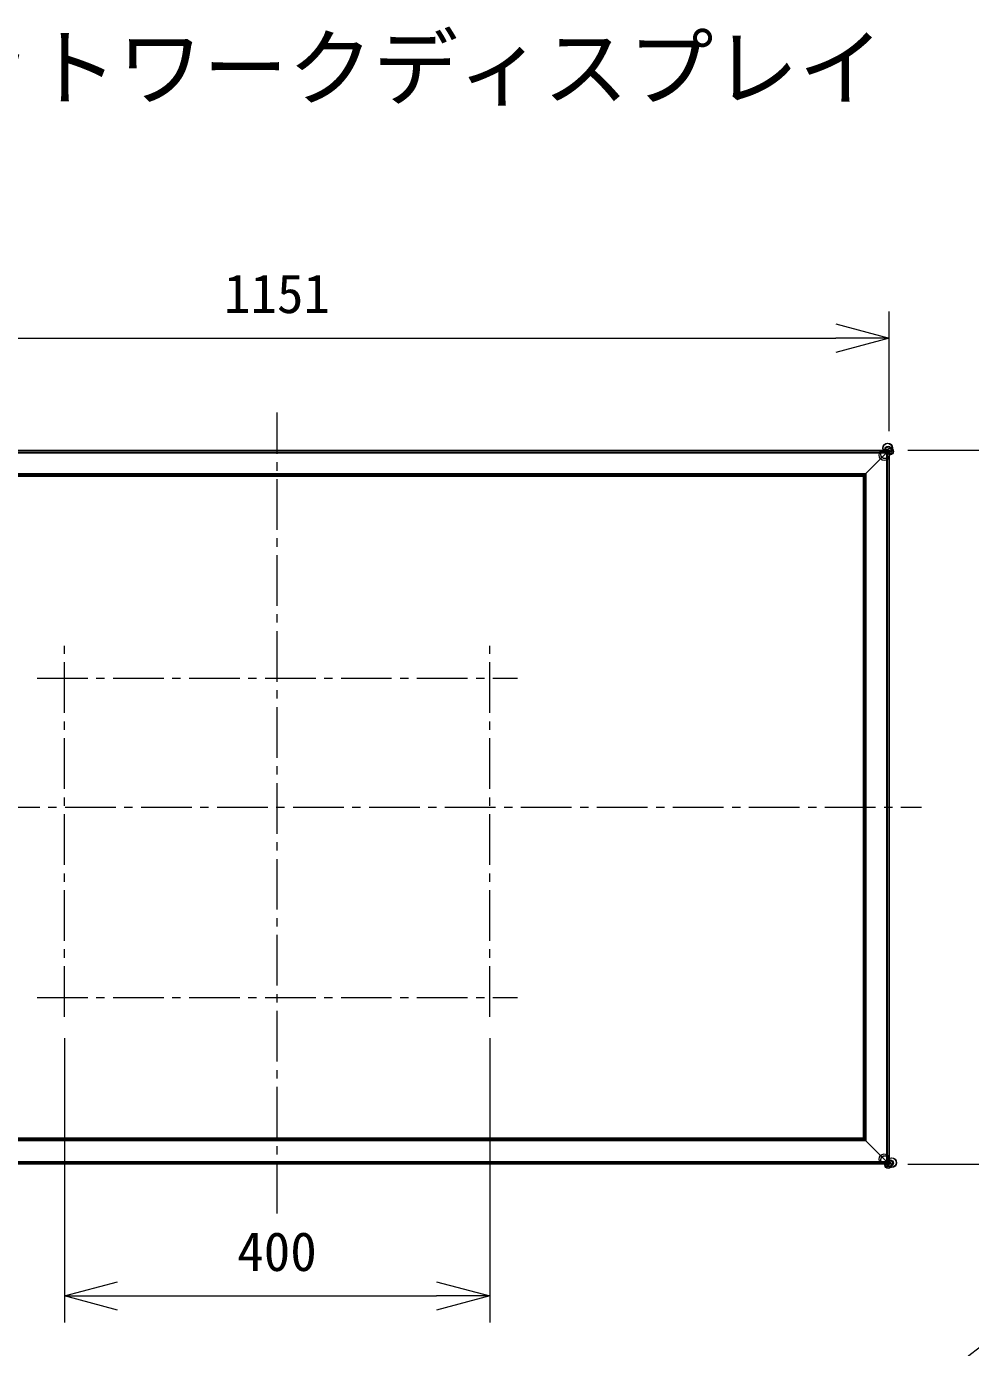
# Model space of a CAD drawing. Units: millimetres, scale not verified. Extents: x -63 to 99, y -97 to 57.
# Drawn here: x -28.4 to 16, y -5.3 to 56.8 of the extents above; entities that cross this region are included whole.
import ezdxf
from ezdxf.enums import TextEntityAlignment as Align

# ---------------------------------------------------------------- set-up
doc = ezdxf.new("R2010")
doc.units = ezdxf.units.MM
doc.header["$LTSCALE"] = 0.125
doc.linetypes.add('USER1', pattern=[28.575, 19.05, -3.175, 3.175, -3.175])
for name, color, linetype, lineweight in [('0-0_0', 7, 'Continuous', 18), ('0-4_SUNPO', 3, 'Continuous', 18), ('0-5_GAIKEI', 1, 'Continuous', 18)]:
    doc.layers.add(name, color=color, linetype=linetype, lineweight=lineweight)
doc.layers.add('0-2_MOJI1', color=7, linetype='Continuous')
doc.styles.add('ＭＳ ゴシック', font='')
doc.styles.get('ＭＳ ゴシック').set_extended_font_data('MS Gothic')

# ---------------------------------------------------------------- blocks, each defined once
blk = doc.blocks.new('_Open30')
at = {"layer": '0-0_0'}
blk.add_line((0, 0), (-1, 0), dxfattribs=at)
blk.add_lwpolyline([(-1, 0.26795), (0, 0), (-1, -0.26795)], dxfattribs=at)
blk = doc.blocks.new('D3')
at = {"layer": '0-4_SUNPO'}
for p, q in [((38.4938, 322.7242), (38.4938, 309.3506)), ((58.4938, 322.7242), (58.4938, 309.3506)), ((40.9938, 310.6006), (55.9938, 310.6006))]:
    blk.add_line(p, q, dxfattribs=at)
at = {"layer": '0-4_SUNPO', "xscale": 2.5, "yscale": 2.5, "rotation": 180}
blk.add_blockref('_Open30', (38.4938, 310.6006), dxfattribs=at)
at = {"layer": '0-4_SUNPO', "xscale": 2.5, "yscale": 2.5}
blk.add_blockref('_Open30', (58.4938, 310.6006), dxfattribs=at)
at = {"layer": '0-4_SUNPO', "color": 7, "style": 'ＭＳ ゴシック'}
blk.add_text('400', height=1.833, dxfattribs=at).set_placement((46.6188, 311.2256), align=Align.BOTTOM_LEFT)
blk = doc.blocks.new('D1')
at = {"layer": '0-4_SUNPO'}
for p, q in [((78.1388, 350.3642), (91.1705, 350.3642)), ((89.9205, 319.2942), (89.9205, 347.8642)), ((78.1388, 316.7942), (91.1705, 316.7942))]:
    blk.add_line(p, q, dxfattribs=at)
at = {"layer": '0-4_SUNPO', "xscale": 2.5, "yscale": 2.5}
for p, rotation in [((89.9205, 350.3642), 90), ((89.9205, 316.7942), 270)]:
    blk.add_blockref('_Open30', p, dxfattribs=dict(at, rotation=rotation))
at = {"layer": '0-4_SUNPO', "color": 7, "style": 'ＭＳ ゴシック'}
blk.add_text('672', height=1.833, rotation=90, dxfattribs=at).set_placement((89.2955, 331.7042), align=Align.BOTTOM_LEFT)
blk = doc.blocks.new('D2')
at = {"layer": '0-4_SUNPO'}
for p, q in [((19.7238, 351.258), (19.7238, 356.8849)), ((77.2638, 351.258), (77.2638, 356.8849)), ((22.2238, 355.6349), (74.7638, 355.6349))]:
    blk.add_line(p, q, dxfattribs=at)
at = {"layer": '0-4_SUNPO', "xscale": 2.5, "yscale": 2.5, "rotation": 180}
blk.add_blockref('_Open30', (19.7238, 355.6349), dxfattribs=at)
at = {"layer": '0-4_SUNPO', "xscale": 2.5, "yscale": 2.5}
blk.add_blockref('_Open30', (77.2638, 355.6349), dxfattribs=at)
at = {"layer": '0-4_SUNPO', "color": 7, "style": 'ＭＳ ゴシック'}
blk.add_text('1151', height=1.833, dxfattribs=at).set_placement((45.9938, 356.2599), align=Align.BOTTOM_LEFT)

msp = doc.modelspace()

# ---------------------------------------------------------------- linework, layer by layer
at = {"layer": '0-5_GAIKEI', "color": 9, "linetype": 'USER1'}
for p, q in [((-16.6057, 0.9694), (-16.6057, 38.6273)), ((-26.6057, 10.2173), (-26.6057, 27.6622)), ((-6.6057, 10.2173), (-6.6057, 27.6622)), ((-27.889, 26.1348), (-5.3066, 26.1348)), ((-48.004, 20.0723), (13.6933, 20.0723)), ((-27.889, 11.1348), (-5.3066, 11.1348))]:
    msp.add_line(p, q, dxfattribs=at)
at = {"layer": '0-5_GAIKEI', "color": 7}
for p, q in [((-45.2507, 36.8573), (12.0393, 36.8573)), ((12.0393, 36.8427), (12.0393, 36.8573)), ((12.0393, 36.8473), (12.0681, 36.8473)), ((12.0681, 36.8473), (12.0681, 36.8473)), ((12.0787, 36.8429), (12.0899, 36.8318)), ((12.1488, 36.7729), (12.0899, 36.8318)), ((12.1488, 36.7729), (12.1599, 36.7617)), ((12.1643, 36.7511), (12.1643, 3.3935)), ((12.1643, 36.7511), (12.1643, 36.7511)), ((12.0393, 3.2873), (-45.2507, 3.2873)), ((12.0393, 3.2873), (12.0393, 3.302)), ((12.0681, 3.2973), (12.0393, 3.2973)), ((12.0681, 3.2973), (12.0681, 3.2973)), ((12.0899, 3.3129), (12.0787, 3.3017)), ((12.1488, 3.3718), (12.0899, 3.3129)), ((12.1599, 3.3829), (12.1488, 3.3718)), ((12.1643, 3.3935), (12.1643, 3.3935))]:
    msp.add_line(p, q, dxfattribs=at)
at = {"layer": '0-5_GAIKEI'}
for p, q in [((-45.2507, 36.8427), (12.0393, 36.8427)), ((-45.2507, 36.772), (12.0393, 36.772)), ((-45.2507, 36.7366), (12.0393, 36.7366)), ((11.063, 35.7561), (12.0336, 36.7266)), ((11.063, 35.7561), (12.0336, 36.7266)), ((12.0336, 36.7266), (12.0393, 36.7323)), ((12.0436, 36.7266), (12.0336, 36.7266)), ((12.0393, 36.772), (12.0393, 36.8427)), ((12.0393, 36.7366), (12.0393, 36.772)), ((12.0393, 36.762), (12.0648, 36.762)), ((12.0393, 36.7323), (12.0393, 36.7366)), ((12.0436, 36.7266), (12.0436, 3.418)), ((12.0648, 36.762), (12.0651, 36.8318)), ((12.1488, 36.7481), (12.079, 36.7478)), ((12.079, 36.7478), (12.079, 3.3969)), ((12.1497, 36.7472), (12.1488, 36.7481)), ((12.1497, 36.7472), (12.1497, 3.3974)), ((-44.2744, 35.7561), (11.063, 35.7561)), ((10.9422, 35.6352), (10.9424, 35.6354)), ((10.9422, 35.6352), (10.9422, 4.5094)), ((10.9424, 35.6354), (10.983, 35.676)), ((10.9424, 35.6354), (10.983, 35.676)), ((10.9424, 35.6354), (10.9424, 4.5092)), ((10.983, 35.676), (11.0001, 35.6931)), ((10.983, 35.676), (11.0001, 35.6931)), ((10.983, 35.676), (10.983, 4.4686)), ((11.0001, 35.6931), (11.0309, 35.7239)), ((11.0001, 35.6931), (11.0309, 35.7239)), ((11.0001, 35.6931), (11.0001, 4.4515)), ((11.0309, 35.7239), (11.063, 35.7561)), ((11.0309, 35.7239), (11.0309, 4.4207)), ((11.063, 4.3886), (-44.2744, 4.3886)), ((10.9422, 4.5094), (10.9424, 4.5092)), ((10.983, 4.4686), (10.9424, 4.5092)), ((11.0001, 4.4515), (10.983, 4.4686)), ((11.0309, 4.4207), (11.0001, 4.4515)), ((11.063, 4.3886), (11.0309, 4.4207)), ((11.063, 4.3886), (11.0309, 4.4207)), ((12.0336, 3.418), (11.063, 4.3886)), ((12.0393, 3.408), (-45.2507, 3.408)), ((12.0393, 3.3727), (-45.2507, 3.3727)), ((12.0393, 3.302), (-45.2507, 3.302)), ((12.0393, 3.4123), (12.0336, 3.418)), ((12.0393, 3.408), (12.0393, 3.4123)), ((12.0393, 3.3727), (12.0393, 3.408)), ((12.0648, 3.3827), (12.0393, 3.3827)), ((12.0393, 3.302), (12.0393, 3.3727)), ((12.0651, 3.3129), (12.0648, 3.3827)), ((12.079, 3.3969), (12.1488, 3.3965)), ((12.1488, 3.3965), (12.1497, 3.3974))]:
    msp.add_line(p, q, dxfattribs=at)
for points in [[(12.0651, 36.8318), (12.0642, 36.8327), (12.0393, 36.8327)], [(12.0436, 36.7266), (12.0648, 36.7619), (12.0648, 36.762)], [(12.079, 36.7478), (12.0789, 36.7478), (12.0436, 36.7266)], [(-44.2423, 35.7239), (11.0309, 35.7239), (11.063, 35.7561)], [(-44.2423, 35.7239), (-44.2115, 35.6931), (11.0001, 35.6931)], [(-44.2115, 35.6931), (-44.1944, 35.676), (10.983, 35.676)], [(-44.1944, 35.676), (-44.1538, 35.6354), (10.9424, 35.6354)], [(-44.1538, 35.6354), (-44.1536, 35.6352), (10.9422, 35.6352), (10.9424, 35.6354)], [(11.063, 35.7561), (11.063, 4.3886), (12.0336, 3.418), (12.0436, 3.418)], [(11.0309, 4.4207), (-44.2423, 4.4207), (-44.2744, 4.3886)], [(11.0309, 4.4207), (11.0001, 4.4515), (-44.2115, 4.4515)], [(11.0001, 4.4515), (10.983, 4.4686), (-44.1944, 4.4686)], [(10.9424, 4.5092), (10.9422, 4.5094), (-44.1536, 4.5094), (-44.1538, 4.5092)], [(10.983, 4.4686), (10.9424, 4.5092), (-44.1538, 4.5092)], [(12.0393, 3.312), (12.0642, 3.312), (12.0651, 3.3129)], [(12.0436, 3.418), (12.0789, 3.3968), (12.079, 3.3969)], [(12.0648, 3.3827), (12.0648, 3.3827), (12.0436, 3.418)]]:
    msp.add_lwpolyline(points, dxfattribs=at)
for centre, radius in [((11.9377, 36.6206), 0.2471), ((11.9681, 36.6597), 0.1975), ((11.9765, 36.6512), 0.1977), ((12.0938, 36.9604), 0.2208), ((12.1016, 36.9674), 0.2253), ((12.1177, 36.8962), 0.1524), ((12.1233, 36.8782), 0.1336), ((12.0318, 36.8574), 0.0377), ((12.0421, 36.7202), 0.0476), ((12.0489, 36.7319), 0.034), ((12.0508, 36.7342), 0.0311), ((12.0501, 36.8517), 0.0186), ((12.0567, 36.7369), 0.0247), ((12.0587, 36.7374), 0.0227), ((12.1061, 36.8026), 0.0516), ((12.0625, 36.7564), 0.00598), ((12.0947, 36.8133), 0.036), ((12.2171, 36.7998), 0.1564), ((12.1841, 36.8094), 0.122), ((12.086, 36.8229), 0.023), ((12.0651, 36.7623), 0.00052), ((12.1192, 36.8284), 0.0544), ((12.0815, 36.8292), 0.0152), ((12.1198, 36.7889), 0.0513), ((12.0777, 36.8376), 0.00607), ((12.0765, 36.8397), 0.00391), ((12.0771, 36.8396), 0.00396), ((12.0769, 36.8409), 0.00265), ((12.079, 36.7479), 0.00016), ((12.1451, 36.8034), 0.0556), ((12.1315, 36.7766), 0.0343), ((12.1392, 36.7697), 0.024), ((12.1461, 36.7645), 0.0153), ((12.1522, 36.7617), 0.00857), ((12.156, 36.7602), 0.0045), ((12.1682, 36.7349), 0.0167), ((12.1567, 36.7596), 0.00383), ((12.1579, 36.7599), 0.00265), ((47.5511, -45.8477), 51.112), ((11.9376, 3.524), 0.2471), ((11.9681, 3.4851), 0.1977), ((11.9767, 3.4935), 0.1975), ((12.1167, 3.2445), 0.1564), ((12.0396, 3.4183), 0.0448), ((12.0449, 3.4204), 0.0426), ((12.1264, 3.2776), 0.122), ((12.0496, 3.4119), 0.033), ((12.0504, 3.4114), 0.032), ((12.0519, 3.2934), 0.0167), ((12.1059, 3.3418), 0.0513), ((12.2774, 3.3679), 0.2208), ((12.2843, 3.36), 0.2253), ((12.0935, 3.3302), 0.0343), ((12.2132, 3.3439), 0.1524), ((12.1952, 3.3384), 0.1336), ((12.071, 3.4003), 0.00865), ((12.0866, 3.3225), 0.024), ((12.1203, 3.3165), 0.0556), ((12.0815, 3.3155), 0.0153), ((12.1196, 3.3555), 0.0516), ((12.0786, 3.3094), 0.00857), ((12.0772, 3.3056), 0.0045), ((12.0765, 3.3049), 0.00383), ((12.0769, 3.3038), 0.00265), ((12.0794, 3.3964), 0.00064), ((12.1454, 3.3424), 0.0544), ((12.1303, 3.3669), 0.036), ((12.1399, 3.3756), 0.023), ((12.1462, 3.3801), 0.0152), ((12.1744, 3.4298), 0.0377), ((12.1546, 3.3839), 0.00607), ((12.1687, 3.4116), 0.0186), ((12.1566, 3.3845), 0.00396), ((12.1567, 3.3851), 0.00391), ((12.1579, 3.3847), 0.00265)]:
    msp.add_circle(centre, radius, dxfattribs=at)
at = {"layer": '0-5_GAIKEI', "color": 7}
for centre, start, end in [((12.0681, 36.8323), 45, 90), ((12.1493, 36.7511), 0, 45), ((12.0681, 3.3123), 270, 315), ((12.1493, 3.3935), 315, 360)]:
    msp.add_arc(centre, 0.015, start, end, dxfattribs=at)
at = {"layer": '0-5_GAIKEI'}
for centre, major_axis, start_param, end_param in [((12.0651, 36.807), (0.0247, 0.0247), 6.2831853, 7.3303829), ((12.124, 36.7481), (0.0247, 0.0247), 5.2359878, 6.2831853), ((12.0651, 3.3376), (0.0247, -0.0247), 5.2359878, 6.2831853), ((12.124, 3.3965), (0.0247, -0.0247), 6.2831853, 7.3303829)]:
    msp.add_ellipse(centre, major_axis=major_axis, ratio=0.57735, start_param=start_param, end_param=end_param, dxfattribs=at)
at = {"layer": '0-5_GAIKEI', "color": 7}
for centre, major_axis, start_param, end_param in [((12.0681, 36.8323), (0.0106, 0.0106), 6.2831853, 7.0686355), ((12.1493, 36.7511), (-0.0106, -0.0106), 2.3561424, 3.1415927), ((12.0681, 3.3123), (-0.0106, 0.0106), 2.3561424, 3.1415927), ((12.1493, 3.3935), (0.0106, -0.0106), 0, 0.7854502)]:
    msp.add_ellipse(centre, major_axis=major_axis, ratio=0.999896, start_param=start_param, end_param=end_param, dxfattribs=at)

# ---------------------------------------------------------------- block references
at = {"layer": '0-4_SUNPO'}
for name in ['D2', 'D1', 'D3']:
    msp.add_blockref(name, (-65.0995, -313.5069), dxfattribs=at)

# ---------------------------------------------------------------- texts
at = {"layer": '0-2_MOJI1', "style": 'ＭＳ ゴシック'}
msp.add_text('ネットワークディスプレイ', height=2.933, dxfattribs=at).set_placement((-36.0995, 52.4931), align=Align.BOTTOM_LEFT)

doc.saveas('drawing.dxf')
